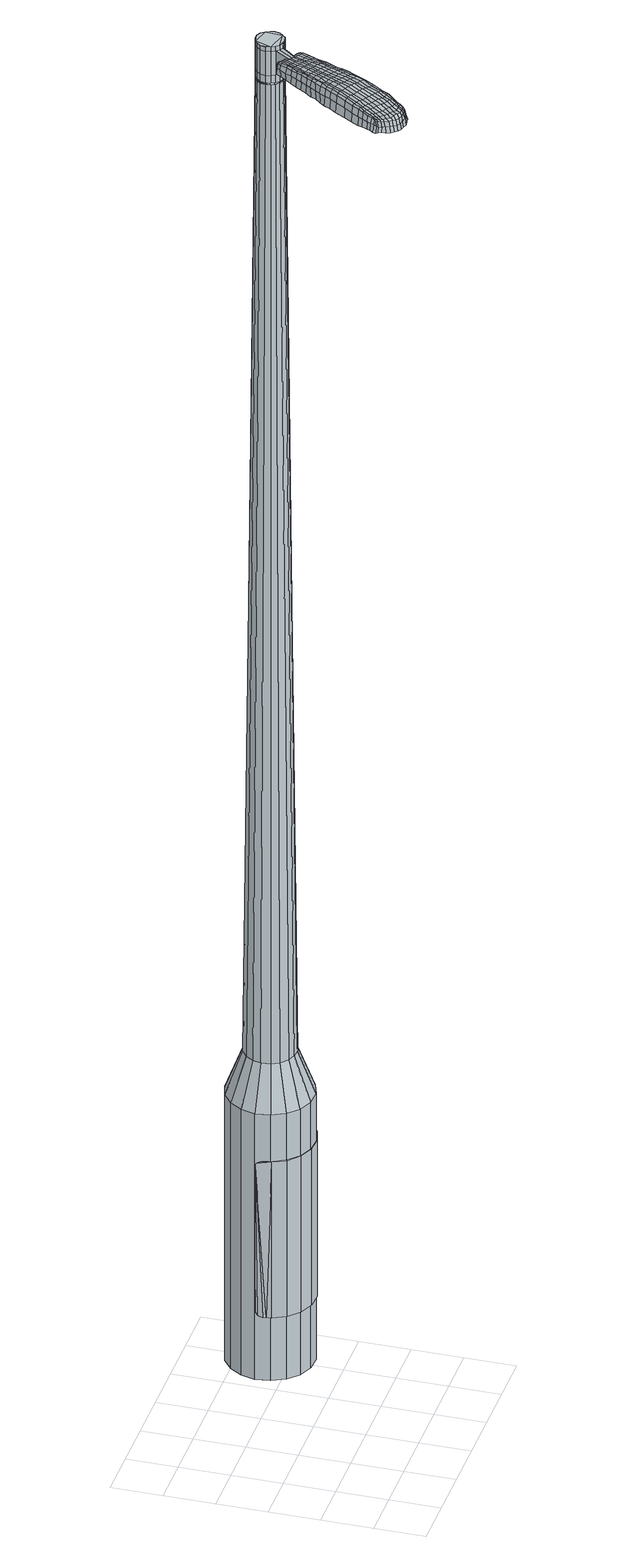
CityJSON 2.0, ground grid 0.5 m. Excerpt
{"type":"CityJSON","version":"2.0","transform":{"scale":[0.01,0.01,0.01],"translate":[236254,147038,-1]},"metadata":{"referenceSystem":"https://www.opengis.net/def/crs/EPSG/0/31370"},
"CityObjects":{
"object1":{"type":"GenericCityObject","attributes":{"cluster":624,"mean_distance_to_centroid":0.282,"new_centroid_x":236256.05,"new_centroid_y":147039.74,"mean_distance_to_camera":7.88,"H1":15.31,"H2":15.39,"Z_final":112.44,"cluster2":-1,"proj_x":236250.51,"proj_y":147036.12,"id_line":56202,"bearing_l":326.88,"distance":6.61,"orientation":"right","G_obj":236.88},"geometry":[{"type":"MultiSurface","lod":"2","boundaries":[[[0,1,2,3]],[[1,4,5,2]],[[4,6,7,5]],[[6,8,9,7]],[[8,10,11,9]],[[10,12,13,11]],[[12,14,15,13]],[[14,16,17,15]],[[16,18,19,17]],[[18,20,21,19]],[[20,22,23,21]],[[22,24,25,23]],[[24,26,27,25]],[[26,28,29,27]],[[28,30,31,29]],[[30,32,33,31]],[[32,34,35,33]],[[34,0,3,35]],[[36,37,38,39]],[[38,40,41,42]],[[41,43,42]],[[42,44,45,46]],[[45,47,46]],[[46,48,49,50]],[[49,51,50]],[[42,46,50,38]],[[50,52,39,38]],[[53,36,39]],[[2,5,7,35]],[[7,9,11,15]],[[11,13,15]],[[15,17,19,23]],[[19,21,23]],[[23,25,27,31]],[[27,29,31]],[[15,23,31,7]],[[31,33,35,7]],[[3,2,35]],[[1,0,54,55]],[[0,34,56,54]],[[34,32,57,56]],[[32,30,58,57]],[[30,28,59,58]],[[28,26,60,59]],[[26,24,61,60]],[[24,22,62,61]],[[22,20,63,62]],[[20,18,64,63]],[[18,16,65,64]],[[16,14,66,65]],[[14,12,67,66]],[[12,10,68,67]],[[10,8,69,68]],[[8,6,70,69]],[[6,4,71,70]],[[4,1,55,71]],[[55,54,72,73]],[[54,56,74,72]],[[56,57,75,74]],[[57,58,76,75]],[[58,59,77,76]],[[59,60,78,77]],[[60,61,79,78]],[[61,62,80,79]],[[62,63,81,80]],[[63,64,82,81]],[[64,65,83,82]],[[65,66,84,83]],[[66,67,85,84]],[[67,68,86,85]],[[68,69,87,86]],[[69,70,88,87]],[[70,71,89,88]],[[71,55,73,89]],[[90,91,92,93]],[[94,95,91,90]],[[96,97,95,94]],[[98,99,97,96]],[[100,101,99,98]],[[102,103,101,100]],[[104,105,103,102]],[[80,106,105,104]],[[81,107,106,80]],[[108,109,107,81]],[[110,111,109,108]],[[112,113,111,110]],[[114,115,113,112]],[[116,117,115,114]],[[118,119,117,116]],[[120,121,119,118]],[[122,123,121,120]],[[93,92,123,122]],[[124,125,126,127]],[[128,124,127,129]],[[130,128,129,131]],[[132,130,131,133]],[[134,132,133,135]],[[136,134,135,137]],[[138,136,137,139]],[[140,138,139,141]],[[142,140,141,143]],[[144,142,143,145]],[[146,144,145,147]],[[148,146,147,149]],[[150,148,149,151]],[[152,150,151,153]],[[154,152,153,155]],[[156,154,155,157]],[[73,72,90,93]],[[72,74,94,90]],[[74,75,96,94]],[[75,76,98,96]],[[76,77,100,98]],[[77,78,102,100]],[[78,79,104,102]],[[79,80,104]],[[82,108,81]],[[82,83,110,108]],[[83,84,112,110]],[[84,85,114,112]],[[85,86,116,114]],[[86,87,118,116]],[[87,88,120,118]],[[88,89,122,120]],[[89,73,93,122]],[[158,159,92,91]],[[159,160,123,92]],[[160,161,121,123]],[[161,162,119,121]],[[162,163,117,119]],[[163,164,115,117]],[[164,165,113,115]],[[165,166,111,113]],[[166,167,109,111]],[[167,107,109]],[[168,105,106]],[[168,169,103,105]],[[169,170,101,103]],[[170,171,99,101]],[[171,172,97,99]],[[172,173,95,97]],[[173,158,91,95]],[[39,52,156,174]],[[159,158,175,157]],[[53,39,174,125]],[[158,173,126,175]],[[36,53,125,124]],[[173,172,127,126]],[[37,36,124,128]],[[172,171,129,127]],[[38,37,128,130]],[[171,170,131,129]],[[40,38,130,132]],[[170,169,133,131]],[[41,40,132,134]],[[169,168,135,133]],[[43,41,134,136]],[[168,106,137,135]],[[42,43,136,138]],[[106,107,139,137]],[[44,42,138,140]],[[107,167,141,139]],[[45,44,140,142]],[[167,166,143,141]],[[47,45,142,144]],[[166,165,145,143]],[[46,47,144,146]],[[165,164,147,145]],[[48,46,146,148]],[[164,163,149,147]],[[49,48,148,150]],[[163,162,151,149]],[[51,49,150,152]],[[162,161,153,151]],[[50,51,152,154]],[[161,160,155,153]],[[52,50,154,156]],[[160,159,157,155]],[[156,157,176,177]],[[157,175,178,176]],[[175,126,179,178]],[[126,125,180,179]],[[125,174,181,180]],[[174,156,177,181]],[[182,183,184,185]],[[186,182,185,187]],[[182,186,188,189]],[[183,182,189,190]],[[191,192,193,194]],[[195,191,194,196]],[[191,195,197,198]],[[192,191,198,199]],[[200,201,202,203]],[[204,200,203,205]],[[200,204,206,207]],[[201,200,207,208]],[[209,210,211,212]],[[213,209,212,214]],[[209,213,215,216]],[[210,209,216,217]],[[218,219,220,221]],[[222,218,221,223]],[[218,222,224,225]],[[219,218,225,226]],[[227,228,229,230]],[[231,227,230,232]],[[227,231,233,234]],[[228,227,234,235]],[[236,237,238,239]],[[228,236,239,229]],[[236,228,235,240]],[[237,236,240,241]],[[242,243,244,245]],[[237,242,245,238]],[[242,237,241,246]],[[243,242,246,247]],[[248,186,187,249]],[[243,248,249,244]],[[248,243,247,250]],[[186,248,250,188]],[[251,252,253,254]],[[255,251,254,256]],[[251,255,257,258]],[[252,251,258,259]],[[260,261,262,263]],[[252,260,263,253]],[[260,252,259,264]],[[261,260,264,265]],[[266,267,268,269]],[[261,266,269,262]],[[266,261,265,270]],[[267,266,270,271]],[[272,273,274,275]],[[267,272,275,268]],[[272,267,271,276]],[[273,272,276,277]],[[278,183,190,279]],[[273,278,279,274]],[[278,273,277,280]],[[183,278,280,184]],[[281,282,283,284]],[[285,281,284,286]],[[281,285,287,288]],[[282,281,288,289]],[[290,291,292,293]],[[282,290,293,283]],[[290,282,289,294]],[[291,290,294,295]],[[296,297,298,299]],[[291,296,299,292]],[[296,291,295,300]],[[297,296,300,301]],[[302,195,196,303]],[[297,302,303,298]],[[302,297,301,304]],[[195,302,304,197]],[[305,306,307,308]],[[309,305,308,310]],[[305,309,311,312]],[[306,305,312,313]],[[314,315,316,317]],[[306,314,317,307]],[[314,306,313,318]],[[315,314,318,319]],[[320,321,322,323]],[[315,320,323,316]],[[320,315,319,324]],[[321,320,324,325]],[[326,327,328,329]],[[321,326,329,322]],[[326,321,325,330]],[[327,326,330,331]],[[332,192,199,333]],[[327,332,333,328]],[[332,327,331,334]],[[192,332,334,193]],[[335,221,220,336]],[[337,335,336,338]],[[335,337,339,340]],[[221,335,340,223]],[[341,337,338,342]],[[343,341,342,344]],[[341,343,345,346]],[[337,341,346,339]],[[347,343,344,348]],[[349,347,348,350]],[[347,349,351,352]],[[343,347,352,345]],[[353,349,350,354]],[[355,353,354,356]],[[353,355,357,358]],[[349,353,358,351]],[[359,355,356,360]],[[210,359,360,211]],[[359,210,217,361]],[[355,359,361,357]],[[362,363,208,207]],[[364,362,207,206]],[[362,364,365,366]],[[363,362,366,367]],[[368,369,367,366]],[[370,368,366,365]],[[368,370,371,372]],[[369,368,372,373]],[[374,375,373,372]],[[376,374,372,371]],[[374,376,377,378]],[[375,374,378,379]],[[380,381,379,378]],[[382,380,378,377]],[[380,382,215,213]],[[381,380,213,214]],[[383,384,385,386]],[[285,383,386,287]],[[383,285,286,387]],[[384,383,387,388]],[[389,204,205,390]],[[384,389,390,385]],[[389,384,388,391]],[[204,389,391,206]],[[392,393,394,395]],[[231,392,395,233]],[[392,231,232,396]],[[393,392,396,397]],[[398,399,400,401]],[[393,398,401,394]],[[398,393,397,402]],[[399,398,402,403]],[[404,201,208,405]],[[399,404,405,400]],[[404,399,403,406]],[[201,404,406,202]],[[407,408,409,410]],[[189,407,410,190]],[[407,189,188,411]],[[408,407,411,412]],[[413,414,415,416]],[[408,413,416,409]],[[413,408,412,417]],[[414,413,417,418]],[[419,212,211,420]],[[414,419,420,415]],[[419,414,418,421]],[[212,419,421,214]],[[422,423,424,425]],[[194,422,425,196]],[[422,194,193,426]],[[423,422,426,427]],[[428,216,215,429]],[[423,428,429,424]],[[428,423,427,430]],[[216,428,430,217]],[[431,432,433,434]],[[309,431,434,311]],[[431,309,310,435]],[[432,431,435,436]],[[437,222,223,438]],[[432,437,438,433]],[[437,432,436,439]],[[222,437,439,224]],[[440,441,442,443]],[[255,440,443,257]],[[440,255,256,444]],[[441,440,444,445]],[[446,447,448,449]],[[441,446,449,442]],[[446,441,445,450]],[[447,446,450,451]],[[452,219,226,453]],[[447,452,453,448]],[[452,447,451,454]],[[219,452,454,220]],[[455,456,445,444]],[[254,455,444,256]],[[455,254,253,457]],[[456,455,457,458]],[[459,460,451,450]],[[456,459,450,445]],[[459,456,458,461]],[[460,459,461,462]],[[463,336,220,454]],[[460,463,454,451]],[[463,460,462,464]],[[336,463,464,338]],[[465,466,467,468]],[[312,465,468,313]],[[465,312,311,434]],[[466,465,434,433]],[[469,340,339,470]],[[466,469,470,467]],[[469,466,433,438]],[[340,469,438,223]],[[471,472,458,457]],[[263,471,457,253]],[[471,263,262,473]],[[472,471,473,474]],[[475,476,462,461]],[[472,475,461,458]],[[475,472,474,477]],[[476,475,477,478]],[[479,342,338,464]],[[476,479,464,462]],[[479,476,478,480]],[[342,479,480,344]],[[481,482,483,484]],[[318,481,484,319]],[[481,318,313,468]],[[482,481,468,467]],[[485,346,345,486]],[[482,485,486,483]],[[485,482,467,470]],[[346,485,470,339]],[[487,488,474,473]],[[269,487,473,262]],[[487,269,268,489]],[[488,487,489,490]],[[491,492,478,477]],[[488,491,477,474]],[[491,488,490,493]],[[492,491,493,494]],[[495,348,344,480]],[[492,495,480,478]],[[495,492,494,496]],[[348,495,496,350]],[[497,498,499,500]],[[324,497,500,325]],[[497,324,319,484]],[[498,497,484,483]],[[501,352,351,502]],[[498,501,502,499]],[[501,498,483,486]],[[352,501,486,345]],[[503,504,490,489]],[[275,503,489,268]],[[503,275,274,505]],[[504,503,505,506]],[[507,508,494,493]],[[504,507,493,490]],[[507,504,506,509]],[[508,507,509,510]],[[511,354,350,496]],[[508,511,496,494]],[[511,508,510,512]],[[354,511,512,356]],[[513,514,515,516]],[[330,513,516,331]],[[513,330,325,500]],[[514,513,500,499]],[[517,358,357,518]],[[514,517,518,515]],[[517,514,499,502]],[[358,517,502,351]],[[519,520,506,505]],[[279,519,505,274]],[[519,279,190,410]],[[520,519,410,409]],[[521,522,510,509]],[[520,521,509,506]],[[521,520,409,416]],[[522,521,416,415]],[[523,360,356,512]],[[522,523,512,510]],[[523,522,415,420]],[[360,523,420,211]],[[524,525,427,426]],[[334,524,426,193]],[[524,334,331,516]],[[525,524,516,515]],[[526,361,217,430]],[[525,526,430,427]],[[526,525,515,518]],[[361,526,518,357]],[[527,528,388,387]],[[284,527,387,286]],[[527,284,283,529]],[[528,527,529,530]],[[531,364,206,391]],[[528,531,391,388]],[[531,528,530,532]],[[364,531,532,365]],[[533,534,535,536]],[[234,533,536,235]],[[533,234,233,395]],[[534,533,395,394]],[[537,538,539,540]],[[534,537,540,535]],[[537,534,394,401]],[[538,537,401,400]],[[541,363,367,542]],[[538,541,542,539]],[[541,538,400,405]],[[363,541,405,208]],[[543,544,530,529]],[[293,543,529,283]],[[543,293,292,545]],[[544,543,545,546]],[[547,370,365,532]],[[544,547,532,530]],[[547,544,546,548]],[[370,547,548,371]],[[549,550,551,552]],[[240,549,552,241]],[[549,240,235,536]],[[550,549,536,535]],[[553,554,555,556]],[[550,553,556,551]],[[553,550,535,540]],[[554,553,540,539]],[[557,369,373,558]],[[554,557,558,555]],[[557,554,539,542]],[[369,557,542,367]],[[559,560,546,545]],[[299,559,545,292]],[[559,299,298,561]],[[560,559,561,562]],[[563,376,371,548]],[[560,563,548,546]],[[563,560,562,564]],[[376,563,564,377]],[[565,566,567,568]],[[246,565,568,247]],[[565,246,241,552]],[[566,565,552,551]],[[569,570,571,572]],[[566,569,572,567]],[[569,566,551,556]],[[570,569,556,555]],[[573,375,379,574]],[[570,573,574,571]],[[573,570,555,558]],[[375,573,558,373]],[[575,576,562,561]],[[303,575,561,298]],[[575,303,196,425]],[[576,575,425,424]],[[577,382,377,564]],[[576,577,564,562]],[[577,576,424,429]],[[382,577,429,215]],[[578,579,412,411]],[[250,578,411,188]],[[578,250,247,568]],[[579,578,568,567]],[[580,581,418,417]],[[579,580,417,412]],[[580,579,567,572]],[[581,580,572,571]],[[582,381,214,421]],[[581,582,421,418]],[[582,581,571,574]],[[381,582,574,379]],[[583,584,585,586]],[[586,585,587,588]],[[589,587,585,590]],[[590,585,584,591]],[[592,593,594,595]],[[595,594,596,597]],[[598,596,594,599]],[[599,594,593,600]],[[601,602,603,604]],[[604,603,605,606]],[[607,605,603,608]],[[608,603,602,609]],[[610,611,612,613]],[[613,612,614,615]],[[616,614,612,617]],[[617,612,611,618]],[[619,620,621,622]],[[622,621,623,624]],[[625,623,621,626]],[[626,621,620,627]],[[628,629,630,631]],[[631,630,632,633]],[[634,632,630,635]],[[635,630,629,636]],[[637,638,639,640]],[[640,639,629,628]],[[636,629,639,641]],[[641,639,638,642]],[[643,644,645,646]],[[646,645,638,637]],[[642,638,645,647]],[[647,645,644,648]],[[588,587,649,650]],[[650,649,644,643]],[[648,644,649,651]],[[651,649,587,589]],[[652,653,654,655]],[[655,654,656,657]],[[658,656,654,659]],[[659,654,653,660]],[[661,662,663,664]],[[664,663,653,652]],[[660,653,663,665]],[[665,663,662,666]],[[667,668,669,670]],[[670,669,662,661]],[[666,662,669,671]],[[671,669,668,672]],[[673,674,675,676]],[[676,675,668,667]],[[672,668,675,677]],[[677,675,674,678]],[[591,584,679,680]],[[680,679,674,673]],[[678,674,679,681]],[[681,679,584,583]],[[682,683,684,685]],[[685,684,686,687]],[[688,686,684,689]],[[689,684,683,690]],[[691,692,693,694]],[[694,693,683,682]],[[690,683,693,695]],[[695,693,692,696]],[[697,698,699,700]],[[700,699,692,691]],[[696,692,699,701]],[[701,699,698,702]],[[597,596,703,704]],[[704,703,698,697]],[[702,698,703,705]],[[705,703,596,598]],[[706,707,708,709]],[[709,708,710,711]],[[712,710,708,713]],[[713,708,707,714]],[[715,716,717,718]],[[718,717,707,706]],[[714,707,717,719]],[[719,717,716,720]],[[721,722,723,724]],[[724,723,716,715]],[[720,716,723,725]],[[725,723,722,726]],[[727,728,729,730]],[[730,729,722,721]],[[726,722,729,731]],[[731,729,728,732]],[[600,593,733,734]],[[734,733,728,727]],[[732,728,733,735]],[[735,733,593,592]],[[619,622,736,737]],[[737,736,738,739]],[[740,738,736,741]],[[741,736,622,624]],[[739,738,742,743]],[[743,742,744,745]],[[746,744,742,747]],[[747,742,738,740]],[[745,744,748,749]],[[749,748,750,751]],[[752,750,748,753]],[[753,748,744,746]],[[751,750,754,755]],[[755,754,756,757]],[[758,756,754,759]],[[759,754,750,752]],[[757,756,760,761]],[[761,760,611,610]],[[618,611,760,762]],[[762,760,756,758]],[[609,763,764,608]],[[608,764,765,607]],[[766,765,764,767]],[[767,764,763,768]],[[768,769,770,767]],[[767,770,771,766]],[[772,771,770,773]],[[773,770,769,774]],[[774,775,776,773]],[[773,776,777,772]],[[778,777,776,779]],[[779,776,775,780]],[[780,781,782,779]],[[779,782,783,778]],[[616,783,782,614]],[[614,782,781,615]],[[784,785,786,787]],[[787,786,686,688]],[[687,686,786,788]],[[788,786,785,789]],[[606,605,790,791]],[[791,790,785,784]],[[789,785,790,792]],[[792,790,605,607]],[[793,794,795,796]],[[796,795,632,634]],[[633,632,795,797]],[[797,795,794,798]],[[799,800,801,802]],[[802,801,794,793]],[[798,794,801,803]],[[803,801,800,804]],[[609,602,805,806]],[[806,805,800,799]],[[804,800,805,807]],[[807,805,602,601]],[[808,809,810,811]],[[811,810,590,591]],[[589,590,810,812]],[[812,810,809,813]],[[814,815,816,817]],[[817,816,809,808]],[[813,809,816,818]],[[818,816,815,819]],[[610,613,820,821]],[[821,820,815,814]],[[819,815,820,822]],[[822,820,613,615]],[[823,824,825,826]],[[826,825,595,597]],[[592,595,825,827]],[[827,825,824,828]],[[616,617,829,830]],[[830,829,824,823]],[[828,824,829,831]],[[831,829,617,618]],[[832,833,834,835]],[[835,834,710,712]],[[711,710,834,836]],[[836,834,833,837]],[[624,623,838,839]],[[839,838,833,832]],[[837,833,838,840]],[[840,838,623,625]],[[841,842,843,844]],[[844,843,656,658]],[[657,656,843,845]],[[845,843,842,846]],[[847,848,849,850]],[[850,849,842,841]],[[846,842,849,851]],[[851,849,848,852]],[[627,620,853,854]],[[854,853,848,847]],[[852,848,853,855]],[[855,853,620,619]],[[846,856,857,845]],[[845,857,655,657]],[[652,655,857,858]],[[857,856,858]],[[852,859,860,851]],[[851,860,856,846]],[[858,856,860,861]],[[861,860,859,862]],[[619,737,863,855]],[[855,863,859,852]],[[862,859,863,864]],[[864,863,737,739]],[[865,866,867,868]],[[868,867,713,714]],[[712,713,867,835]],[[835,867,866,832]],[[740,741,869,870]],[[870,869,866,865]],[[832,866,869,839]],[[839,869,741,624]],[[871,872,858]],[[858,872,664,652]],[[661,664,872,873]],[[873,872,871,874]],[[862,875,876,861]],[[861,876,871,858]],[[874,871,876,877]],[[877,876,875,878]],[[739,743,879,864]],[[864,879,875,862]],[[878,875,879,880]],[[880,879,743,745]],[[881,882,883,884]],[[884,883,719,720]],[[714,719,883,868]],[[868,883,882,865]],[[746,747,885,886]],[[886,885,882,881]],[[865,882,885,870]],[[870,885,747,740]],[[874,887,888,873]],[[873,888,670,661]],[[667,670,888,889]],[[889,888,887,890]],[[878,891,892,877]],[[877,892,887,874]],[[890,887,892,893]],[[893,892,891,894]],[[745,749,895,880]],[[880,895,891,878]],[[894,891,895,896]],[[896,895,749,751]],[[897,898,899,900]],[[900,899,725,726]],[[720,725,899,884]],[[884,899,898,881]],[[752,753,901,902]],[[902,901,898,897]],[[881,898,901,886]],[[886,901,753,746]],[[890,903,904,889]],[[889,904,676,667]],[[673,676,904,905]],[[905,904,903,906]],[[894,907,908,893]],[[893,908,903,890]],[[906,903,908,909]],[[909,908,907,910]],[[751,755,911,896]],[[896,911,907,894]],[[910,907,911,912]],[[912,911,755,757]],[[913,914,915,916]],[[916,915,731,732]],[[726,731,915,900]],[[900,915,914,897]],[[758,759,917,918]],[[918,917,914,913]],[[897,914,917,902]],[[902,917,759,752]],[[906,919,920,905]],[[905,920,680,673]],[[591,680,920,811]],[[811,920,919,808]],[[910,921,922,909]],[[909,922,919,906]],[[808,919,922,817]],[[817,922,921,814]],[[757,761,923,912]],[[912,923,921,910]],[[814,921,923,821]],[[821,923,761,610]],[[828,924,925,827]],[[827,925,735,592]],[[732,735,925,916]],[[916,925,924,913]],[[618,762,926,831]],[[831,926,924,828]],[[913,924,926,918]],[[918,926,762,758]],[[789,927,928,788]],[[788,928,685,687]],[[682,685,928,929]],[[929,928,927,930]],[[607,765,931,792]],[[792,931,927,789]],[[930,927,931,932]],[[932,931,765,766]],[[933,934,935,936]],[[936,935,635,636]],[[634,635,935,796]],[[796,935,934,793]],[[937,938,939,940]],[[940,939,934,933]],[[793,934,939,802]],[[802,939,938,799]],[[768,763,941,942]],[[942,941,938,937]],[[799,938,941,806]],[[806,941,763,609]],[[930,943,944,929]],[[929,944,694,682]],[[691,694,944,945]],[[945,944,943,946]],[[766,771,947,932]],[[932,947,943,930]],[[946,943,947,948]],[[948,947,771,772]],[[949,950,951,952]],[[952,951,641,642]],[[636,641,951,936]],[[936,951,950,933]],[[953,954,955,956]],[[956,955,950,949]],[[933,950,955,940]],[[940,955,954,937]],[[774,769,957,958]],[[958,957,954,953]],[[937,954,957,942]],[[942,957,769,768]],[[946,959,960,945]],[[945,960,700,691]],[[697,700,960,961]],[[961,960,959,962]],[[772,777,963,948]],[[948,963,959,946]],[[962,959,963,964]],[[964,963,777,778]],[[965,966,967,968]],[[968,967,647,648]],[[642,647,967,952]],[[952,967,966,949]],[[969,970,971,972]],[[972,971,966,965]],[[949,966,971,956]],[[956,971,970,953]],[[780,775,973,974]],[[974,973,970,969]],[[953,970,973,958]],[[958,973,775,774]],[[962,975,976,961]],[[961,976,704,697]],[[597,704,976,826]],[[826,976,975,823]],[[778,783,977,964]],[[964,977,975,962]],[[823,975,977,830]],[[830,977,783,616]],[[813,978,979,812]],[[812,979,651,589]],[[648,651,979,968]],[[968,979,978,965]],[[819,980,981,818]],[[818,981,978,813]],[[965,978,981,972]],[[972,981,980,969]],[[615,781,982,822]],[[822,982,980,819]],[[969,980,982,974]],[[974,982,781,780]],[[583,586,185,184]],[[586,588,187,185]],[[598,599,198,197]],[[599,600,199,198]],[[601,604,203,202]],[[604,606,205,203]],[[625,626,225,224]],[[626,627,226,225]],[[628,631,230,229]],[[631,633,232,230]],[[637,640,239,238]],[[640,628,229,239]],[[643,646,245,244]],[[646,637,238,245]],[[588,650,249,187]],[[650,643,244,249]],[[658,659,258,257]],[[659,660,259,258]],[[660,665,264,259]],[[665,666,265,264]],[[666,671,270,265]],[[671,672,271,270]],[[672,677,276,271]],[[677,678,277,276]],[[678,681,280,277]],[[681,583,184,280]],[[688,689,288,287]],[[689,690,289,288]],[[690,695,294,289]],[[695,696,295,294]],[[696,701,300,295]],[[701,702,301,300]],[[702,705,304,301]],[[705,598,197,304]],[[706,709,308,307]],[[709,711,310,308]],[[715,718,317,316]],[[718,706,307,317]],[[721,724,323,322]],[[724,715,316,323]],[[727,730,329,328]],[[730,721,322,329]],[[600,734,333,199]],[[734,727,328,333]],[[784,787,386,385]],[[787,688,287,386]],[[606,791,390,205]],[[791,784,385,390]],[[633,797,396,232]],[[797,798,397,396]],[[798,803,402,397]],[[803,804,403,402]],[[804,807,406,403]],[[807,601,202,406]],[[711,836,435,310]],[[836,837,436,435]],[[837,840,439,436]],[[840,625,224,439]],[[841,844,443,442]],[[844,658,257,443]],[[847,850,449,448]],[[850,841,442,449]],[[627,854,453,226]],[[854,847,448,453]],[[983,984,985,986]],[[987,988,986,985]],[[989,990,991,992]],[[993,994,995,996]],[[984,997,998,985]],[[999,987,985,998]],[[1000,989,992,1001]],[[1002,1003,994,993]],[[997,1004,1005,998]],[[1005,1006,999,998]],[[1007,1000,1001,1008]],[[1009,1003,1002,1010]],[[1004,1011,1012,1005]],[[1012,1013,1006,1005]],[[1014,1007,1008,1015]],[[1016,1009,1010,1017]],[[1018,1019,1020,1021]],[[1022,1023,1019,1018]],[[1022,1024,1025,1023]],[[1024,1026,1027,1025]],[[1028,1029,1030,1031]],[[1032,1033,1029,1028]],[[1034,1035,1033,1032]],[[1036,1037,1035,1034]],[[1031,1020,1019,1028]],[[1028,1019,1023,1032]],[[1023,1025,1034,1032]],[[1025,1027,1036,1034]],[[992,991,988,987]],[[1001,992,987,999]],[[1006,1008,1001,999]],[[1013,1015,1008,1006]],[[993,996,990,989]],[[1002,993,989,1000]],[[1010,1002,1000,1007]],[[1017,1010,1007,1014]],[[994,1018,1021,995]],[[1003,1022,1018,994]],[[1024,1022,1003,1009]],[[1026,1024,1009,1016]],[[1038,1039,1040,1041]],[[1040,1042,1043,1044]],[[1040,1044,1045,1046]],[[1040,1046,1041]],[[1047,1038,1041,1048]],[[1049,1048,1041,1050]],[[1051,1050,1041]],[[1052,1040,1039,1053]],[[1054,1052,1053,1055]],[[1056,1054,1055,1057]],[[1058,1056,1057,1059]],[[1060,1058,1059,1061]],[[1061,1062,1063,1064]],[[1061,1064,1065,1066]],[[1061,1066,1067,1068]],[[1067,1069,1070,1071]],[[1067,1071,1072,1073]],[[1067,1073,1068]],[[1061,1068,1060]],[[1074,1075,1039,1038]],[[1076,1077,1042,1040]],[[1078,1079,1051,1041]],[[1075,1080,1053,1039]],[[1081,1076,1040,1052]],[[1080,1082,1055,1053]],[[1083,1081,1052,1054]],[[1082,1084,1057,1055]],[[1085,1083,1054,1056]],[[1084,1086,1059,1057]],[[1087,1085,1056,1058]],[[1086,1088,1061,1059]],[[1089,1087,1058,1060]],[[1088,1090,1062,1061]],[[1091,1092,1069,1067]],[[1093,1089,1060,1068]],[[1063,1062,1090,1094]],[[1064,1063,1094,1095]],[[1065,1064,1095,1096]],[[1066,1065,1096,1097]],[[1067,1066,1097,1091]],[[1098,1074,1038,1047]],[[1099,1098,1047,1048]],[[1100,1099,1048,1049]],[[1101,1100,1049,1050]],[[1079,1101,1050,1051]],[[1043,1042,1077,1102]],[[1070,1069,1092,1103]],[[1044,1043,1102,1104]],[[1045,1044,1104,1105]],[[1046,1045,1105,1106]],[[1041,1046,1106,1078]],[[1071,1070,1103,1107]],[[1072,1071,1107,1108]],[[1073,1072,1108,1109]],[[1068,1073,1109,1093]]]}]}
},
"vertices":[
[182,136,384],[172,146,384],[172,146,96],[182,136,96],[165,159,384],[165,159,96],[163,174,384],[163,174,96],[167,188,384],[167,188,96],[175,200,384],[175,200,96],[186,209,384],[186,209,96],[200,213,384],[200,213,96],[215,213,384],[215,213,96],[229,207,384],[229,207,96],[239,197,384],[239,197,96],[246,184,384],[246,184,96],[248,169,384],[248,169,96],[244,155,384],[244,155,96],[236,142,384],[236,142,96],[225,134,384],[225,134,96],[211,129,384],[211,129,96],[196,130,384],[196,130,96],[207,158,1524],[212,159,1524],[215,162,1524],[198,160,1524],[218,166,1524],[219,171,1524],[216,179,1524],[218,175,1524],[213,183,1524],[209,185,1524],[199,183,1524],[204,185,1524],[196,181,1524],[193,177,1524],[193,167,1524],[192,172,1524],[195,163,1524],[202,158,1524],[192,150,429],[185,156,429],[200,147,429],[208,146,429],[217,149,429],[224,154,429],[229,162,429],[231,170,429],[230,179,429],[226,187,429],[219,192,429],[211,196,429],[202,196,429],[194,194,429],[187,189,429],[182,181,429],[180,173,429],[181,164,429],[198,160,1483],[195,163,1483],[202,158,1483],[207,158,1483],[212,159,1483],[215,162,1483],[218,166,1483],[219,171,1483],[218,175,1483],[216,179,1483],[213,183,1483],[209,185,1483],[204,185,1483],[199,183,1483],[196,181,1483],[193,177,1483],[192,172,1483],[193,167,1483],[198,161,1483],[198,161,1485],[195,164,1485],[195,164,1483],[203,159,1483],[203,159,1485],[207,159,1483],[207,159,1485],[211,160,1483],[211,160,1485],[215,163,1483],[215,163,1485],[217,166,1483],[217,166,1485],[218,171,1483],[218,171,1485],[218,175,1485],[216,179,1485],[212,182,1483],[212,182,1485],[208,184,1483],[208,184,1485],[204,184,1483],[204,184,1485],[200,183,1483],[200,183,1485],[196,180,1483],[196,180,1485],[194,176,1483],[194,176,1485],[193,172,1483],[193,172,1485],[193,168,1483],[193,168,1485],[207,158,1519],[202,158,1519],[202,158,1493],[207,158,1493],[212,159,1519],[212,159,1493],[215,162,1519],[215,162,1493],[218,166,1519],[218,166,1493],[219,171,1519],[219,171,1493],[218,175,1519],[218,175,1493],[216,179,1519],[216,179,1493],[213,183,1519],[213,183,1493],[209,185,1519],[209,185,1493],[204,185,1519],[204,185,1493],[199,183,1519],[199,183,1493],[196,181,1519],[196,181,1493],[193,177,1519],[193,177,1493],[192,172,1519],[192,172,1493],[193,167,1519],[193,167,1493],[195,163,1519],[195,163,1493],[198,160,1485],[195,163,1485],[193,167,1485],[192,172,1485],[193,177,1485],[196,181,1485],[199,183,1485],[204,185,1485],[209,185,1485],[213,183,1485],[219,171,1485],[218,166,1485],[215,162,1485],[212,159,1485],[207,158,1485],[202,158,1485],[198,160,1519],[198,160,1493],[185,146,1513],[185,146,1518],[188,144,1513],[191,143,1513],[191,143,1518],[188,144,1518],[131,93,1519],[135,99,1518],[133,99,1509],[129,93,1510],[126,86,1519],[124,86,1510],[128,86,1526],[133,93,1525],[137,99,1525],[163,72,1519],[167,78,1518],[166,80,1525],[162,74,1525],[159,64,1519],[158,66,1526],[159,63,1510],[164,70,1510],[167,76,1509],[108,20,1519],[105,22,1519],[105,21,1513],[108,19,1513],[112,19,1519],[112,18,1513],[113,20,1524],[109,21,1524],[106,23,1524],[149,82,1530],[153,88,1529],[150,90,1529],[146,84,1530],[144,74,1531],[141,76,1531],[147,72,1530],[152,80,1530],[156,86,1529],[193,150,1512],[191,151,1512],[190,150,1517],[192,149,1517],[195,148,1512],[194,147,1517],[195,147,1506],[192,149,1506],[190,151,1506],[100,43,1519],[101,46,1519],[100,46,1512],[98,43,1512],[99,40,1518],[97,40,1512],[100,41,1522],[101,42,1523],[103,45,1524],[103,50,1519],[106,55,1519],[104,55,1512],[102,50,1512],[105,50,1524],[108,55,1525],[109,60,1519],[113,67,1519],[111,67,1511],[107,60,1511],[111,60,1526],[115,67,1526],[120,76,1519],[118,76,1510],[121,76,1526],[175,153,1513],[170,147,1513],[172,146,1518],[176,153,1517],[179,157,1512],[179,156,1516],[177,157,1506],[173,152,1507],[169,146,1507],[166,140,1514],[161,134,1515],[163,134,1520],[167,140,1519],[164,140,1507],[160,134,1507],[157,128,1515],[152,122,1516],[154,122,1522],[159,128,1521],[155,128,1508],[151,122,1508],[148,117,1517],[144,111,1517],[145,111,1524],[150,116,1523],[146,116,1508],[142,110,1509],[139,105,1518],[141,105,1524],[137,104,1509],[129,23,1519],[131,25,1519],[131,26,1524],[128,23,1523],[127,21,1518],[127,22,1522],[128,19,1512],[130,21,1512],[132,24,1512],[135,29,1519],[138,33,1519],[137,35,1525],[134,30,1524],[135,27,1512],[139,32,1512],[142,38,1519],[146,45,1519],[145,46,1526],[141,40,1526],[142,37,1511],[147,43,1511],[152,55,1519],[152,56,1526],[153,53,1510],[200,136,1513],[196,129,1513],[197,128,1507],[201,135,1507],[203,141,1512],[203,140,1506],[202,141,1516],[200,137,1517],[196,131,1518],[193,123,1514],[189,116,1515],[189,115,1507],[193,121,1507],[192,124,1519],[188,118,1520],[185,110,1515],[182,103,1516],[182,102,1508],[186,108,1508],[185,111,1521],[181,105,1522],[178,97,1517],[174,91,1517],[175,89,1509],[178,95,1508],[177,98,1523],[173,92,1524],[170,84,1518],[171,82,1509],[170,86,1524],[189,144,1519],[187,146,1519],[185,138,1520],[183,140,1520],[187,136,1520],[191,143,1519],[181,132,1522],[179,133,1522],[177,126,1523],[175,127,1523],[180,124,1523],[184,130,1521],[173,119,1524],[171,121,1524],[169,113,1525],[166,115,1525],[172,111,1525],[176,118,1524],[165,107,1526],[162,109,1526],[161,101,1527],[158,102,1527],[164,99,1527],[168,105,1526],[157,94,1528],[154,96,1528],[160,93,1528],[111,24,1527],[108,26,1527],[115,22,1526],[117,26,1527],[113,28,1528],[110,30,1528],[117,33,1529],[114,35,1529],[121,31,1528],[125,37,1530],[121,39,1530],[118,41,1530],[125,45,1531],[122,47,1531],[129,43,1530],[133,51,1531],[130,53,1531],[127,55,1531],[137,64,1531],[134,66,1531],[140,62,1531],[126,20,1518],[122,19,1519],[123,18,1513],[126,18,1513],[126,21,1523],[123,20,1523],[118,18,1519],[117,17,1513],[118,20,1524],[99,38,1518],[99,35,1518],[100,36,1523],[100,39,1523],[97,38,1513],[98,35,1513],[100,32,1519],[101,28,1519],[102,29,1524],[101,33,1523],[99,31,1513],[100,27,1513],[103,25,1519],[104,26,1524],[102,24,1513],[134,92,1528],[136,91,1528],[140,97,1528],[138,98,1527],[129,85,1528],[131,84,1529],[138,90,1529],[141,88,1530],[145,94,1529],[142,96,1528],[133,82,1529],[135,80,1530],[143,86,1530],[147,92,1529],[138,78,1531],[161,75,1528],[159,76,1529],[155,68,1529],[157,67,1528],[165,81,1527],[163,82,1528],[156,78,1529],[151,70,1530],[160,84,1528],[203,143,1512],[201,144,1512],[200,144,1517],[202,142,1517],[203,142,1506],[201,143,1506],[198,146,1512],[197,145,1517],[198,145,1506],[180,158,1512],[182,157,1512],[181,157,1506],[179,158,1506],[180,157,1517],[182,156,1517],[184,156,1512],[186,154,1512],[185,154,1506],[183,155,1506],[184,154,1517],[186,153,1517],[188,153,1512],[188,152,1506],[188,152,1517],[177,152,1519],[179,151,1519],[173,146,1520],[174,145,1520],[181,150,1519],[183,149,1519],[176,144,1520],[178,142,1520],[185,147,1519],[181,141,1520],[199,138,1519],[197,139,1519],[193,133,1520],[195,131,1520],[194,141,1519],[190,134,1520],[169,140,1521],[170,139,1521],[164,134,1522],[166,133,1522],[172,138,1521],[174,136,1521],[168,132,1522],[170,130,1523],[176,135,1522],[172,129,1523],[191,125,1521],[189,126,1521],[186,120,1522],[187,119,1522],[187,128,1521],[183,122,1522],[160,128,1523],[161,127,1523],[156,122,1524],[157,121,1524],[163,126,1523],[166,124,1524],[159,119,1525],[162,118,1525],[168,122,1524],[164,116,1525],[184,112,1523],[182,113,1523],[178,107,1524],[180,106,1524],[179,115,1524],[175,109,1525],[151,116,1525],[153,115,1525],[147,110,1526],[148,109,1526],[155,113,1526],[157,112,1526],[151,107,1527],[153,106,1527],[160,110,1526],[156,104,1527],[176,100,1525],[174,101,1525],[170,94,1526],[172,93,1526],[171,103,1526],[167,96,1527],[143,104,1527],[144,103,1527],[146,101,1527],[149,100,1528],[152,98,1528],[169,87,1527],[167,88,1527],[163,90,1528],[127,23,1525],[124,22,1525],[129,26,1526],[126,26,1526],[120,22,1526],[122,26,1527],[101,41,1525],[101,38,1525],[103,42,1526],[103,44,1525],[102,35,1525],[103,32,1526],[106,35,1527],[104,38,1526],[105,28,1526],[108,32,1527],[132,30,1526],[130,30,1527],[136,35,1527],[133,35,1528],[125,30,1528],[129,36,1529],[105,48,1526],[106,46,1527],[109,52,1528],[108,54,1527],[107,43,1527],[109,40,1528],[112,46,1529],[111,49,1528],[111,38,1528],[115,44,1530],[140,40,1528],[137,41,1529],[144,47,1528],[142,48,1529],[133,42,1529],[138,49,1530],[112,59,1528],[113,57,1528],[117,64,1529],[116,66,1528],[114,55,1529],[116,52,1530],[121,59,1530],[119,62,1530],[119,50,1530],[124,57,1531],[150,57,1529],[148,58,1529],[144,60,1530],[123,75,1528],[124,74,1529],[126,72,1530],[128,70,1530],[131,68,1531],[135,97,1509],[137,98,1518],[133,92,1518],[131,92,1509],[128,85,1519],[126,85,1510],[130,85,1525],[134,92,1525],[139,98,1525],[164,81,1525],[165,79,1518],[161,73,1518],[161,74,1525],[157,66,1519],[156,67,1525],[158,64,1510],[162,71,1509],[166,77,1509],[106,23,1513],[107,24,1519],[109,22,1519],[109,21,1513],[113,21,1519],[113,20,1513],[114,22,1524],[110,23,1524],[108,25,1524],[150,90,1528],[152,88,1528],[149,82,1529],[146,84,1529],[144,74,1529],[141,76,1529],[147,72,1529],[152,80,1529],[155,86,1528],[189,149,1516],[189,149,1512],[192,148,1512],[191,147,1516],[194,146,1512],[193,146,1516],[194,145,1506],[191,147,1506],[189,149,1506],[101,45,1512],[103,45,1519],[102,42,1518],[100,42,1512],[101,40,1518],[99,40,1512],[102,40,1522],[103,42,1523],[104,45,1523],[106,54,1512],[108,54,1519],[105,49,1519],[104,49,1512],[107,49,1524],[109,54,1525],[113,65,1511],[115,66,1519],[111,59,1519],[109,59,1511],[112,59,1525],[117,66,1526],[121,75,1519],[119,75,1510],[123,75,1526],[173,145,1518],[172,145,1513],[176,151,1513],[177,151,1517],[180,155,1512],[180,154,1515],[178,155,1506],[175,151,1506],[170,145,1507],[164,133,1520],[163,133,1514],[167,139,1514],[169,139,1519],[166,139,1507],[161,133,1507],[156,121,1522],[154,121,1516],[158,127,1515],[160,127,1521],[157,127,1508],[152,121,1508],[147,109,1523],[145,109,1517],[150,115,1516],[151,115,1522],[148,115,1508],[143,109,1508],[141,104,1517],[143,103,1524],[139,103,1509],[129,27,1523],[130,26,1519],[128,24,1518],[127,25,1523],[126,23,1518],[126,24,1522],[127,21,1512],[129,23,1512],[131,25,1512],[136,36,1525],[137,35,1519],[133,30,1519],[132,31,1524],[134,29,1512],[137,33,1512],[144,47,1526],[144,46,1519],[140,39,1519],[139,41,1525],[141,38,1511],[145,44,1511],[151,56,1519],[150,57,1526],[151,54,1510],[195,129,1507],[195,130,1513],[198,137,1513],[199,135,1506],[201,141,1512],[201,140,1506],[200,141,1515],[198,138,1517],[194,131,1518],[188,116,1507],[187,117,1514],[191,124,1514],[191,122,1507],[190,125,1519],[187,118,1520],[180,102,1508],[180,104,1516],[183,111,1515],[184,109,1508],[183,112,1521],[179,106,1522],[173,90,1508],[172,91,1517],[176,98,1516],[177,96,1508],[175,99,1522],[172,93,1523],[169,85,1517],[169,83,1509],[168,87,1524],[189,144,1518],[186,145,1518],[185,138,1519],[183,139,1519],[187,136,1519],[191,142,1518],[181,131,1520],[178,133,1520],[177,125,1521],[174,127,1521],[179,123,1521],[183,130,1520],[173,119,1523],[170,120,1523],[168,113,1524],[166,114,1524],[171,111,1524],[175,117,1523],[164,106,1525],[162,108,1525],[160,100,1526],[158,102,1526],[163,98,1526],[167,105,1525],[156,94,1527],[154,96,1527],[159,92,1527],[109,27,1526],[112,25,1526],[115,24,1525],[117,27,1526],[114,28,1526],[111,30,1526],[114,36,1528],[117,34,1528],[121,32,1527],[125,38,1528],[121,40,1529],[118,42,1529],[122,47,1530],[125,46,1530],[128,44,1529],[133,51,1530],[130,53,1530],[127,55,1530],[134,65,1530],[137,64,1530],[140,62,1530],[123,20,1513],[122,21,1518],[125,22,1518],[125,20,1512],[125,23,1523],[123,22,1523],[118,21,1519],[118,20,1513],[118,22,1523],[102,37,1523],[101,36,1518],[101,38,1518],[102,39,1523],[99,38,1512],[100,36,1512],[104,30,1523],[103,29,1519],[102,33,1519],[103,33,1523],[101,32,1513],[102,29,1513],[104,26,1519],[105,27,1524],[104,26,1513],[140,96,1527],[136,91,1527],[135,91,1527],[139,97,1526],[130,84,1527],[131,84,1528],[145,93,1528],[141,87,1528],[138,89,1528],[142,95,1527],[133,82,1528],[136,80,1529],[143,85,1529],[147,91,1528],[138,78,1529],[154,68,1528],[159,76,1527],[160,75,1527],[155,68,1527],[164,81,1526],[162,82,1527],[155,78,1528],[151,70,1528],[159,84,1527],[199,142,1516],[200,142,1512],[201,142,1512],[200,142,1516],[201,141,1506],[200,141,1506],[197,144,1512],[196,144,1516],[197,143,1506],[180,155,1506],[181,155,1512],[180,156,1512],[179,155,1506],[180,155,1516],[181,154,1516],[184,152,1506],[185,152,1512],[183,154,1512],[182,153,1506],[182,153,1516],[185,151,1516],[187,151,1512],[186,150,1506],[187,150,1516],[178,150,1518],[178,151,1518],[174,145,1519],[182,148,1518],[180,149,1518],[176,143,1519],[178,142,1519],[184,146,1518],[180,140,1519],[193,132,1519],[196,138,1518],[197,138,1518],[194,132,1519],[194,140,1518],[190,134,1519],[170,138,1520],[169,139,1520],[165,133,1521],[166,132,1521],[174,136,1520],[172,137,1520],[168,131,1521],[170,130,1521],[176,134,1520],[172,128,1521],[185,119,1521],[189,126,1520],[190,125,1520],[186,119,1521],[186,128,1520],[182,121,1521],[161,126,1522],[161,127,1522],[156,121,1523],[157,120,1523],[166,123,1522],[163,125,1522],[159,119,1523],[161,117,1524],[168,122,1523],[164,116,1524],[177,107,1523],[181,113,1522],[182,112,1522],[178,106,1523],[178,115,1522],[174,109,1523],[153,114,1524],[152,115,1524],[148,109,1525],[149,108,1525],[157,111,1525],[155,113,1524],[151,107,1525],[153,105,1526],[160,110,1525],[156,103,1526],[170,94,1525],[174,100,1524],[175,100,1524],[171,94,1525],[171,102,1524],[167,96,1525],[144,102,1526],[144,103,1526],[149,99,1527],[147,101,1526],[151,97,1527],[166,88,1526],[167,87,1526],[163,90,1526],[124,24,1524],[126,25,1524],[128,27,1525],[126,27,1525],[119,24,1525],[122,27,1525],[104,42,1525],[103,38,1524],[103,41,1524],[105,44,1525],[107,35,1526],[105,32,1525],[104,35,1524],[105,39,1525],[106,29,1525],[108,33,1526],[129,31,1526],[131,31,1526],[135,36,1526],[133,36,1527],[125,31,1526],[129,37,1527],[110,52,1527],[107,46,1526],[107,48,1526],[110,53,1526],[113,46,1528],[110,40,1527],[108,43,1526],[112,49,1527],[112,38,1527],[116,44,1528],[137,41,1527],[138,41,1527],[143,48,1527],[141,48,1528],[133,42,1528],[137,49,1529],[118,64,1528],[114,57,1527],[113,58,1527],[117,65,1527],[122,59,1529],[117,52,1529],[115,55,1528],[120,62,1528],[119,50,1529],[124,57,1530],[148,58,1528],[149,58,1528],[144,60,1529],[125,74,1528],[124,75,1528],[129,70,1529],[126,72,1529],[131,67,1530],[179,155,1508],[184,152,1508],[165,125,1509],[159,129,1509],[153,107,1510],[146,112,1510],[131,75,1512],[123,80,1512],[133,95,1511],[141,90,1511],[121,60,1513],[114,48,1514],[107,53,1514],[113,65,1513],[190,148,1508],[172,121,1509],[160,103,1510],[139,70,1512],[148,85,1511],[129,54,1513],[121,43,1514],[196,144,1508],[179,116,1509],[167,98,1510],[146,64,1512],[156,80,1511],[129,38,1514],[137,49,1513],[201,141,1508],[185,112,1509],[175,93,1510],[154,59,1512],[164,75,1511],[136,34,1514],[144,44,1513],[107,37,1514],[106,32,1514],[100,36,1514],[100,41,1514],[114,32,1514],[112,28,1514],[121,27,1514],[117,24,1514],[128,23,1514],[123,20,1514],[105,26,1515],[106,22,1515],[105,23,1515],[102,29,1515],[109,24,1515],[107,21,1515],[113,22,1515],[108,21,1515],[116,19,1515],[109,20,1515],[228,134,334],[224,132,334],[224,132,165],[236,140,171],[228,134,165],[231,137,165],[233,138,166],[235,139,167],[236,140,169],[231,137,334],[233,138,333],[235,139,332],[236,140,331],[236,140,328],[210,128,165],[210,128,334],[195,129,165],[195,129,334],[181,135,165],[181,135,334],[170,145,165],[170,145,334],[164,158,165],[164,158,334],[163,163,334],[162,166,334],[162,169,333],[162,171,332],[162,172,331],[161,173,328],[163,163,165],[161,173,171],[162,172,169],[162,171,167],[162,169,166],[162,166,165],[226,137,334],[223,134,334],[223,134,165],[226,137,165],[234,143,171],[234,143,328],[210,131,334],[210,131,165],[196,132,334],[196,132,165],[183,137,334],[183,137,165],[173,147,334],[173,147,165],[166,159,334],[166,159,165],[166,163,334],[164,173,328],[164,173,171],[166,163,165],[165,167,334],[165,169,333],[165,171,332],[164,173,331],[229,139,334],[231,141,333],[233,142,332],[234,142,331],[229,139,165],[164,173,169],[231,141,166],[233,142,167],[234,142,169],[165,171,167],[165,169,166],[165,167,165]
]}
